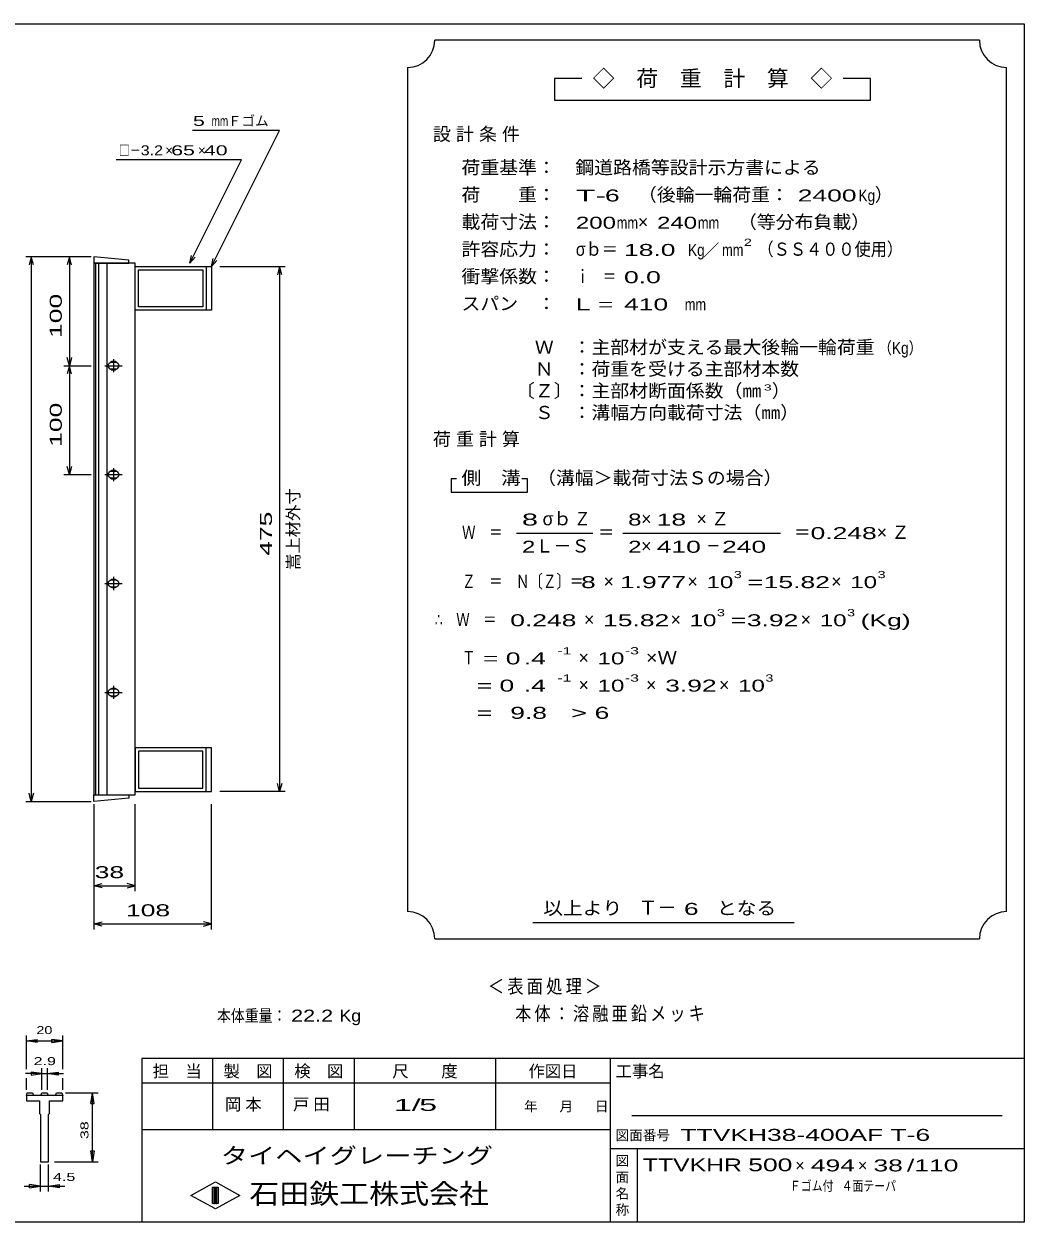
# Model space of a CAD drawing. Units: millimetres, scale not verified, with parts at other scales. Extents: x -910 to 866, y -641 to 527.
# Drawn here: x -53 to 866, y -573 to 527 of the extents above; entities that cross this region are included whole.
import ezdxf
from ezdxf.enums import TextEntityAlignment as Align

# ---------------------------------------------------------------- set-up
doc = ezdxf.new("R2010")
doc.units = ezdxf.units.MM
doc.header["$LTSCALE"] = 5
for name, color, linetype, lineweight in [('0_2', 150, 'Continuous', 25), ('16', 3, 'Continuous', 25), ('22', 2, 'Continuous', 25), ('32', 4, 'Continuous', 25)]:
    doc.layers.add(name, color=color, linetype=linetype, lineweight=lineweight)
doc.styles.add('ベクトル', font='')
doc.styles.get('ベクトル').set_extended_font_data('ベクトル')

msp = doc.modelspace()

# ---------------------------------------------------------------- linework, layer by layer
at = {"layer": '0_2'}
for p, q in [((-864.5, 526.75), (865.5, 526.75)), ((865.5, 526.75), (865.5, -573.25)), ((865.5, -423.25), (55.5, -423.25)), ((55.5, -423.25), (55.5, -573.25)), ((120.5, -423.25), (120.5, -488.25)), ((185.5, -488.25), (185.5, -423.25)), ((250.5, -423.25), (250.5, -488.25)), ((380.5, -488.25), (380.5, -423.25)), ((485.5, -423.25), (485.5, -573.25)), ((485.5, -445.75), (55.5, -445.75)), ((845.5, -475.75), (505.5, -475.75)), ((55.5, -488.25), (485.5, -488.25)), ((485.5, -505.75), (865.5, -505.75)), ((510.5, -573.25), (510.5, -505.75)), ((100.5, -548.75), (123, -536.25)), ((123, -536.25), (145.5, -548.75)), ((123, -561.25), (100.5, -548.75)), ((120.5, -541.25), (125.5, -541.25)), ((120.5, -556.25), (120.5, -541.25)), ((120.5, -541.25), (121.5, -541.25)), ((121.5, -541.25), (121.5, -556.25)), ((122.5, -556.25), (122.5, -541.25)), ((122.5, -541.25), (123.5, -541.25)), ((145.5, -548.75), (123, -561.25)), ((123.5, -541.25), (123.5, -556.25)), ((124.5, -556.25), (124.5, -541.25)), ((124.5, -541.25), (125.5, -541.25)), ((125.5, -541.25), (125.5, -556.25)), ((125.5, -541.25), (125.5, -556.25)), ((125.5, -556.25), (120.5, -556.25)), ((121.5, -556.25), (122.5, -556.25)), ((123.5, -556.25), (124.5, -556.25)), ((865.5, -573.25), (-864.5, -573.25))]:
    msp.add_line(p, q, dxfattribs=at)
at = {"layer": '16'}
for p, q in [((43.5, 309.985), (11.5, 312.985)), ((11.5, 312.985), (11.5, 306.985)), ((43.5, 306.985), (43.5, 309.985)), ((11.5, 306.985), (43.5, 306.985)), ((11.5, 306.985), (11.5, -181.015)), ((49.5, 306.985), (11.5, 306.985)), ((13, 306.985), (13, -181.015)), ((16, -181.015), (16, 306.985)), ((23.5, 306.985), (23.5, -181.015)), ((49.5, -181.015), (49.5, 306.985)), ((49.5, 303.985), (114.5, 303.985)), ((49.5, 263.985), (49.5, 303.985)), ((52.5, 300.985), (111.5, 300.985)), ((52.5, 266.985), (52.5, 300.985)), ((111.5, 300.985), (111.5, 266.985)), ((114.5, 303.985), (114.5, 263.985)), ((114.5, 303.985), (119.5, 303.985)), ((119.5, 303.985), (119.5, 263.985)), ((111.5, 266.985), (52.5, 266.985)), ((114.5, 263.985), (49.5, 263.985)), ((119.5, 263.985), (114.5, 263.985)), ((21.5, 212.985), (37.5, 212.985)), ((31.5, 215.985), (27.5, 215.985)), ((27.5, 209.985), (31.5, 209.985)), ((29.5, 218.985), (29.5, 206.985)), ((21.5, 112.985), (37.5, 112.985)), ((31.5, 115.985), (27.5, 115.985)), ((29.5, 118.985), (29.5, 106.985)), ((27.5, 109.985), (31.5, 109.985)), ((21.5, 12.985), (37.5, 12.985)), ((31.5, 15.985), (27.5, 15.985)), ((29.5, 18.985), (29.5, 6.985)), ((27.5, 9.985), (31.5, 9.985)), ((21.5, -87.015), (37.5, -87.015)), ((31.5, -84.015), (27.5, -84.015)), ((29.5, -81.015), (29.5, -93.015)), ((27.5, -90.015), (31.5, -90.015)), ((114.5, -138.015), (49.5, -138.015)), ((49.5, -138.015), (49.5, -178.015)), ((111.5, -141.015), (52.5, -141.015)), ((52.5, -141.015), (52.5, -175.015)), ((111.5, -175.015), (111.5, -141.015)), ((114.5, -178.015), (114.5, -138.015)), ((119.5, -138.015), (114.5, -138.015)), ((119.5, -178.015), (119.5, -138.015)), ((52.5, -175.015), (111.5, -175.015)), ((11.5, -181.015), (43.5, -181.015)), ((11.5, -187.015), (11.5, -181.015)), ((11.5, -181.015), (49.5, -181.015)), ((43.5, -184.015), (11.5, -187.015)), ((43.5, -181.015), (43.5, -184.015)), ((49.5, -178.015), (114.5, -178.015)), ((114.5, -178.015), (119.5, -178.015))]:
    msp.add_line(p, q, dxfattribs=at)
for centre, radius, start, end in [((27.5, 212.985), 3, 90, 270), ((29.5, 212.985), 4, 46.6, 133.4), ((29.5, 212.985), 4, 226.6, 313.4), ((31.5, 212.985), 3, 270, 90), ((27.5, 112.985), 3, 90, 270), ((29.5, 112.985), 4, 46.6, 133.4), ((29.5, 112.985), 4, 226.6, 313.4), ((31.5, 112.985), 3, 270, 90), ((27.5, 12.985), 3, 90, 270), ((29.5, 12.985), 4, 46.6, 133.4), ((31.5, 12.985), 3, 270, 90), ((29.5, 12.985), 4, 226.6, 313.4), ((27.5, -87.015), 3, 90, 270), ((29.5, -87.015), 4, 46.6, 133.4), ((31.5, -87.015), 3, 270, 90), ((29.5, -87.015), 4, 226.6, 313.4)]:
    msp.add_arc(centre, radius, start, end, dxfattribs=at)
at = {"layer": '22', "color": 4}
for p, q in [((824.5, 511.75), (324.5, 511.75)), ((299.5, 486.75), (299.5, -288.25)), ((849.5, -288.25), (849.5, 486.75)), ((459.5, 476.75), (434.5, 476.75)), ((434.5, 476.75), (434.5, 456.75)), ((724.5, 476.75), (699.5, 476.75)), ((724.5, 456.75), (724.5, 476.75)), ((434.5, 456.75), (724.5, 456.75)), ((182, 428.985), (102, 428.985)), ((119.5, 303.985), (182, 428.985)), ((147, 401.985), (32, 401.985)), ((99.5, 306.985), (147, 401.985)), ((9, 312.985), (-51, 312.985)), ((-46, 312.985), (-48, 305.485)), ((-44, 305.485), (-46, 312.985)), ((-46, 312.985), (-46, -187.015)), ((9, 312.985), (-16, 312.985)), ((-11, 312.985), (-13, 305.485)), ((-9, 305.485), (-11, 312.985)), ((-11, 312.985), (-11, 212.985)), ((99.5, 306.985), (101, 314.285)), ((99.5, 306.985), (104.5, 312.485)), ((119.5, 303.985), (121, 311.285)), ((119.5, 303.985), (124.5, 309.485)), ((127, 303.985), (187, 303.985)), ((182, 303.985), (180, 296.485)), ((184, 296.485), (182, 303.985)), ((182, 303.985), (182, -178.015)), ((-11, 212.985), (-13, 220.485)), ((-9, 220.485), (-11, 212.985)), ((-16, 212.985), (9, 212.985)), ((-11, 212.985), (-13, 205.485)), ((-9, 205.485), (-11, 212.985)), ((-11, 212.985), (-11, 112.985)), ((-16, 112.985), (9, 112.985)), ((-11, 112.985), (-13, 120.485)), ((-9, 120.485), (-11, 112.985)), ((344.5, 109.25), (339.5, 109.25)), ((339.5, 109.25), (339.5, 96.75)), ((409.5, 109.25), (404.5, 109.25)), ((409.5, 96.75), (409.5, 109.25)), ((339.5, 96.75), (409.5, 96.75)), ((399.5, 59.25), (469.5, 59.25)), ((497, 59.25), (642, 59.25)), ((182, -178.015), (180, -170.515)), ((184, -170.515), (182, -178.015)), ((-46, -187.015), (-48, -179.515)), ((-44, -179.515), (-46, -187.015)), ((187, -178.015), (127, -178.015)), ((-51, -187.015), (9, -187.015)), ((11.5, -189.515), (11.5, -269.515)), ((11.5, -189.515), (11.5, -304.515)), ((49.5, -269.515), (49.5, -189.515)), ((119.5, -304.515), (119.5, -189.515)), ((11.5, -264.515), (19, -262.515)), ((49.5, -264.515), (42, -262.515)), ((19, -266.515), (11.5, -264.515)), ((11.5, -264.515), (49.5, -264.515)), ((42, -266.515), (49.5, -264.515)), ((11.5, -299.515), (19, -297.515)), ((19, -301.515), (11.5, -299.515)), ((11.5, -299.515), (119.5, -299.515)), ((119.5, -299.515), (112, -297.515)), ((112, -301.515), (119.5, -299.515)), ((414.5, -298.25), (654.5, -298.25)), ((324.5, -313.25), (824.5, -313.25))]:
    msp.add_line(p, q, dxfattribs=at)
for centre, start, end in [((299.5, 511.75), 270, 0), ((849.5, 511.75), 180, 270), ((299.5, -313.25), 0, 90), ((849.5, -313.25), 90, 180)]:
    msp.add_arc(centre, 25, start, end, dxfattribs=at)
at = {"layer": '32'}
for p, q in [((-50.5, -433.015), (-50.5, -402.015)), ((-50.5, -407.015), (-40.5, -405.515)), ((-40.5, -408.515), (-40.5, -405.515)), ((-17.167, -407.015), (-27.167, -405.515)), ((-27.167, -408.515), (-27.167, -405.515)), ((-17.167, -433.015), (-17.167, -402.015)), ((-40.5, -408.515), (-50.5, -407.015)), ((-50.5, -407.015), (-17.167, -407.015)), ((-27.167, -408.515), (-17.167, -407.015)), ((-36.25, -437.015), (-51.25, -437.015)), ((-36.25, -437.015), (-46.25, -435.515)), ((-46.25, -435.515), (-46.25, -438.515)), ((-46.25, -438.515), (-36.25, -437.015)), ((-36.25, -452.015), (-36.25, -432.015)), ((-36.25, -437.015), (-31.417, -437.015)), ((-31.417, -432.015), (-31.417, -452.015)), ((-31.417, -437.015), (-21.417, -435.515)), ((-21.417, -438.515), (-31.417, -437.015)), ((-31.417, -437.015), (-16.417, -437.015)), ((-21.417, -435.515), (-21.417, -438.515)), ((-50.5, -452.015), (-50.5, -441.015)), ((-17.167, -452.015), (-17.167, -441.015)), ((-50.5, -457.015), (-49.667, -454.515)), ((-50.5, -457.015), (-50.5, -462.015)), ((-17.167, -457.015), (-50.5, -457.015)), ((-49.667, -454.515), (-44.833, -454.515)), ((-44.833, -454.515), (-44, -457.015)), ((-37.083, -457.015), (-36.25, -454.515)), ((-36.25, -454.515), (-31.417, -454.515)), ((-31.417, -454.515), (-30.583, -457.015)), ((-23.667, -457.015), (-22.833, -454.515)), ((-22.833, -454.515), (-18, -454.515)), ((-18, -454.515), (-17.167, -457.015)), ((-17.167, -462.015), (-17.167, -457.015)), ((-14.667, -454.515), (15.333, -454.515)), ((8.833, -464.515), (10.333, -454.515)), ((11.833, -464.515), (10.333, -454.515)), ((10.333, -517.848), (10.333, -454.515)), ((-50.5, -462.015), (-38.417, -462.015)), ((-38.417, -462.015), (-38.417, -473.681)), ((-29.25, -473.681), (-29.25, -462.015)), ((-29.25, -462.015), (-17.167, -462.015)), ((8.833, -464.515), (11.833, -464.515)), ((-38.417, -473.681), (-37.583, -474.515)), ((-37.583, -474.515), (-37.583, -517.848)), ((-30.083, -474.515), (-29.25, -473.681)), ((-30.083, -517.848), (-30.083, -474.515)), ((10.333, -517.848), (8.833, -507.848)), ((8.833, -507.848), (11.833, -507.848)), ((11.833, -507.848), (10.333, -517.848)), ((-37.583, -517.848), (-30.083, -517.848)), ((-37.583, -545.348), (-37.583, -520.348)), ((-30.083, -545.348), (-30.083, -520.348)), ((-24.667, -517.848), (15.333, -517.848)), ((-37.583, -540.348), (-47.583, -538.848)), ((-47.583, -541.848), (-47.583, -538.848)), ((-30.083, -540.348), (-20.083, -538.848)), ((-20.083, -541.848), (-20.083, -538.848)), ((-52.583, -540.348), (-37.583, -540.348)), ((-47.583, -541.848), (-37.583, -540.348)), ((-37.583, -540.348), (-30.083, -540.348)), ((-20.083, -541.848), (-30.083, -540.348)), ((-30.083, -540.348), (-15.083, -540.348))]:
    msp.add_line(p, q, dxfattribs=at)

# ---------------------------------------------------------------- texts
at = {"layer": '0_2', "style": 'ベクトル'}
for s, height, p in [('担\u3000当', 11, (65.5, -434.75)), ('製\u3000図', 11, (130.5, -434.75)), ('検\u3000図', 11, (195.5, -434.75)), ('尺\u3000\u3000度', 11, (285.5, -434.75)), ('作図日', 11, (410.5, -434.75)), ('工事名', 11, (490.5, -434.75)), ('年', 9.164, (406.5, -467)), ('月', 9.164, (439, -467)), ('日', 9.164, (471.5, -467)), ('図面番号', 9.164, (490.5, -493.5)), ('図', 9.164, (490.5, -517)), ('面', 9.164, (490.5, -532)), ('名', 9.164, (490.5, -547)), ('称', 9.164, (490.5, -562))]:
    msp.add_text(s, height=height, dxfattribs=at).set_placement(p, align=Align.MIDDLE_LEFT)
at = {"layer": '0_2', "color": 222, "style": 'ベクトル'}
for s, height, width, p in [('タイヘイグレーチング', 14.66, 1.25, (128, -512.25)), ('石田鉄工株式会社', 18.33, 1.1, (154.25, -547.25))]:
    msp.add_text(s, height=height, dxfattribs=dict(at, width=width)).set_placement(p, align=Align.MIDDLE_LEFT)
at = {"layer": '22', "style": 'ベクトル'}
for s, height, p in [('◇\u3000荷\u3000重\u3000計\u3000算\u3000◇', 14.66, (469.5, 476.75)), ('Ｆゴム', 9.164, (134.5, 437.735)), ('×', 9.164, (77, 410.735)), ('×', 9.164, (107, 410.735)), ('）', 12.1, (728.5, 370)), ('×', 12.1, (511, 345)), ('／', 11, (570.75, 319.25)), ('）', 12.1, (634, 190)), ('σｂ', 12.1, (423.5, 72.5)), ('×', 12.1, (514, 72.5)), ('Ｌ－Ｓ', 12.1, (417, 47.5)), ('×', 12.1, (514, 47.5)), ('×', 12.1, (479.5, 15)), ('×', 12.1, (556.5, 15)), ('×', 12.1, (688.5, 15)), ('×', 12.1, (461.5, -20)), ('×', 12.1, (541, -20)), ('×', 12.1, (660.5, -20)), ('×', 12.1, (456.5, -55)), ('×', 12.1, (456.5, -80)), ('×', 12.1, (518.5, -80)), ('×', 12.1, (585.5, -80)), ('Ｔ－', 12.83, (511.5, -284.5)), ('×', 11, (655.5, -521.25)), ('×', 11, (713, -521.25))]:
    msp.add_text(s, height=height, dxfattribs=at).set_placement(p, align=Align.MIDDLE_LEFT)
for s, height, width, p in [(' 5 ', 9.164, 1.6, (97, 437.735)), ('mm', 9.164, 0.75, (119.5, 437.735)), ('□－', 9.164, 0.8, (34.5, 410.735)), ('3.2', 9.164, 1.2, (54.5, 410.735)), (' 65 ', 9.164, 1.6, (77, 410.735)), (' 40 ', 9.164, 1.6, (107, 410.735)), ('荷重基準：\u3000', 12.1, 1.05, (349, 395)), ('鋼道路橋等設計示方書による', 12.1, 1.05, (453.5, 395)), ('荷\u3000\u3000重：\u3000', 12.1, 1.05, (349, 370)), ('T-', 11, 2, (454, 369.25)), (' 6 ', 11, 1.65, (474, 369.25)), ('（後輪一輪荷重：', 12.1, 1.05, (511, 370)), (' 2400', 11, 1.65, (651, 369.25)), ('Kg', 11, 0.85, (713.5, 369.25)), ('載荷寸法：\u3000', 12.1, 1.05, (349, 345)), ('\u3000（等分布負載）', 12.1, 1.05, (585.5, 345)), ('200', 11, 1.5, (454, 344.25)), ('mm', 11, 0.8, (491.5, 344.25)), ('240', 11, 1.5, (528.5, 344.25)), ('mm', 11, 0.8, (566, 344.25)), ('許容応力：\u3000', 12.1, 1.05, (349, 320)), ('σｂ＝', 12.1, 0.9, (454, 320)), (' 18.0', 11, 1.65, (491.5, 319.25)), ('Kg', 11, 0.85, (557, 319.25)), ('mm', 11, 0.8, (588.25, 319.25)), ('2', 6.598, 1.5, (608.25, 326.25)), ('（ＳＳ４００使用）', 12.1, 0.9, (620.75, 320)), ('衝撃係数：\u3000', 12.1, 1.05, (349, 295)), ('ｉ\u3000＝', 12.1, 0.75, (454, 295)), (' 0.0', 11, 1.65, (491.5, 294.25)), ('スパン\u3000：\u3000', 12.1, 1.05, (349, 270)), ('L =', 11, 1.65, (454, 269.25)), (' 410 ', 11, 1.65, (491.5, 269.25)), ('mm', 11, 0.8, (554, 269.25)), ('\u3000Ｗ\u3000：主部材が支える最大後輪一輪荷重', 12.1, 1.05, (399, 230)), ('（Kg）', 11, 0.85, (731.5, 229.25)), ('\u3000Ｎ\u3000：荷重を受ける主部材本数', 12.1, 1.05, (399, 210)), ('〔Ｚ〕：主部材断面係数（㎜', 12.1, 1.05, (399, 190)), ('3', 5.499, 1.8, (626.5, 193)), ('\u3000Ｓ\u3000：溝幅方向載荷寸法（㎜）', 12.1, 1.05, (399, 170)), ('側\u3000溝', 12.1, 1.1, (349, 110)), ('\u3000（溝幅＞載荷寸法Ｓの場合）', 12.1, 1.05, (401, 110)), ('8', 11, 1.8, (404.5, 71.75)), ('Ｚ', 12.1, 0.9, (452.5, 72.5)), ('8', 11, 1.5, (502, 71.75)), (' 18 ', 11, 1.65, (521.5, 71.75)), ('Ｗ\u3000＝', 12.1, 0.75, (349.5, 60)), ('＝', 12.1, 0.9, (474.5, 60)), ('＝', 12.1, 0.9, (654.5, 60)), ('0.248', 11, 1.65, (669.5, 59.25)), ('2', 11, 1.5, (404.5, 46.75)), ('2', 11, 1.5, (502, 46.75)), (' 410 ', 11, 1.65, (521.5, 46.75)), ('－', 12.1, 0.75, (574, 47.5)), (' 240 ', 11, 1.65, (581.5, 46.75)), ('Ｚ\u3000＝\u3000Ｎ〔Ｚ〕＝', 12.1, 0.75, (349.5, 15)), ('3', 6.598, 1.5, (599, 21.25)), ('3', 6.598, 1.5, (731, 21.25)), (' 8 ', 11, 1.65, (452, 14.25)), ('1.977', 11, 1.65, (494.5, 14.25)), ('10', 11, 1.5, (574, 14.25)), ('=', 11, 1.7, (611.5, 14.25)), ('15.82', 11, 1.65, (626.5, 14.25)), ('10', 11, 1.5, (706, 14.25)), ('3', 6.598, 1.5, (583.5, -13.75)), ('3', 6.598, 1.5, (703, -13.75)), ('∴\u3000Ｗ\u3000＝', 12.1, 0.75, (324.5, -20)), (' 0.248', 11, 1.65, (387, -20.75)), ('15.82', 11, 1.65, (479, -20.75)), ('10', 11, 1.5, (558.5, -20.75)), ('=', 11, 1.7, (596, -20.75)), ('3.92', 11, 1.65, (611, -20.75)), ('10', 11, 1.5, (678, -20.75)), ('(Kg)', 11, 1.65, (715.5, -20.75)), ('Ｔ', 12.1, 0.75, (349.5, -55)), (' = 0', 11, 1.65, (362, -55.75)), (' .4 ', 11, 1.65, (399.5, -55.75)), ('-1', 6.598, 1.65, (437, -48.75)), ('10', 11, 1.5, (474, -55.75)), ('-3', 6.598, 1.65, (499, -48.75)), ('×Ｗ', 12.1, 1.1, (518.5, -55)), ('  = 0', 11, 1.65, (349.5, -80.75)), (' .4 ', 11, 1.65, (399.5, -80.75)), ('-1', 6.598, 1.65, (437, -73.75)), ('10', 11, 1.5, (474, -80.75)), ('-3', 6.598, 1.65, (499, -73.75)), ('3.92', 11, 1.65, (536, -80.75)), ('10', 11, 1.5, (603, -80.75)), ('3', 6.598, 1.5, (628, -73.75)), ('  =', 11, 1.65, (349.5, -105.75)), (' 9.8', 11, 1.65, (387, -105.75)), ('>', 11, 1.7, (449.5, -105.75)), (' 6 ', 11, 1.65, (464.5, -105.75)), (' 38 ', 11, 1.65, (5.5, -252.015)), (' 108 ', 11, 1.65, (34.25, -287.015)), ('以上より\u3000', 12.1, 1.1, (424, -285)), (' 6 ', 11, 1.65, (546.5, -285.75)), ('となる', 12.1, 1.1, (583.5, -285)), ('本体重量：', 11, 0.85, (124.5, -383.75)), (' 22.2', 11, 1.35, (187, -383.75)), ('Kg', 11, 1.1, (237, -383.75)), ('1/', 11, 2, (287, -465.75)), (' 5 ', 11, 2, (302, -465.75)), ('TTVKH38-400AF T-6                        ', 11, 1.65, (550, -493.25)), ('TTVKHR', 11.73, 1.45, (515.5, -520.75)), (' 500 ', 11.73, 1.55, (605.5, -520.75)), (' 494 ', 11, 1.65, (663, -521.25)), (' 38 ', 11, 1.65, (720.5, -521.25)), ('/', 11, 1.65, (758, -521.25)), (' 110 ', 11, 1.65, (758, -521.25)), ('Ｆゴム付', 9.164, 0.8, (650.5, -540)), ('４面テーパ', 9.164, 0.8, (698, -540))]:
    msp.add_text(s, height=height, dxfattribs=dict(at, width=width)).set_placement(p, align=Align.MIDDLE_LEFT)
at = {"layer": '22', "style": 'ベクトル', "width": 1.65}
for s, p in [(' 100 ', (-23.5, 231.735)), (' 100 ', (-23.5, 131.735)), (' 475', (169.5, 31.735))]:
    msp.add_text(s, height=11, rotation=90, dxfattribs=at).set_placement(p, align=Align.MIDDLE_LEFT)
at = {"layer": '22', "style": 'ベクトル'}
msp.add_text('嵩上材外寸', height=11, rotation=90, dxfattribs=at).set_placement((194.5, 25.485), align=Align.MIDDLE_LEFT)
at = {"layer": '22', "attachment_point": 4, "style": 'ベクトル'}
for s, insert, char_height in [('\\T1.28;設計条件', (322.75, 425), 12.1), ('\\T1.28;荷重計算', (322.75, 145), 12.1), ('\\T1.42;×Ｚ', (564.75, 72.5), 12.1), ('\\T1.42;×Ｚ', (730.25, 60), 12.1), ('\\T1.2;\\W0.85;＜表面処理＞', (373.25, -357.5), 12.83), ('\\T1.19;\\W0.85;本体：溶融亜鉛メッキ', (398.25, -382.5), 12.83), ('\\T1.25;岡本\u3000', (131.75, -465.75), 11), ('\\T1.25;戸田\u3000', (194.25, -465.75), 11)]:
    msp.add_mtext(s, dxfattribs=dict(at, insert=insert, char_height=char_height))
at = {"layer": '32', "color": 2, "style": 'ベクトル'}
for s, width, p in [('20', 1.35, (-41.333, -397.015)), ('2.9', 1.5, (-43.833, -425.515)), (' 4.5 ', 1.5, (-30.083, -531.848))]:
    msp.add_text(s, height=7.331, dxfattribs=dict(at, width=width)).set_placement(p, align=Align.MIDDLE_LEFT)
at = {"layer": '32', "color": 2, "style": 'ベクトル', "width": 1.5}
msp.add_text(' 38 ', height=7.331, rotation=90, dxfattribs=at).set_placement((2.833, -501.181), align=Align.MIDDLE_LEFT)

doc.saveas('drawing.dxf')
